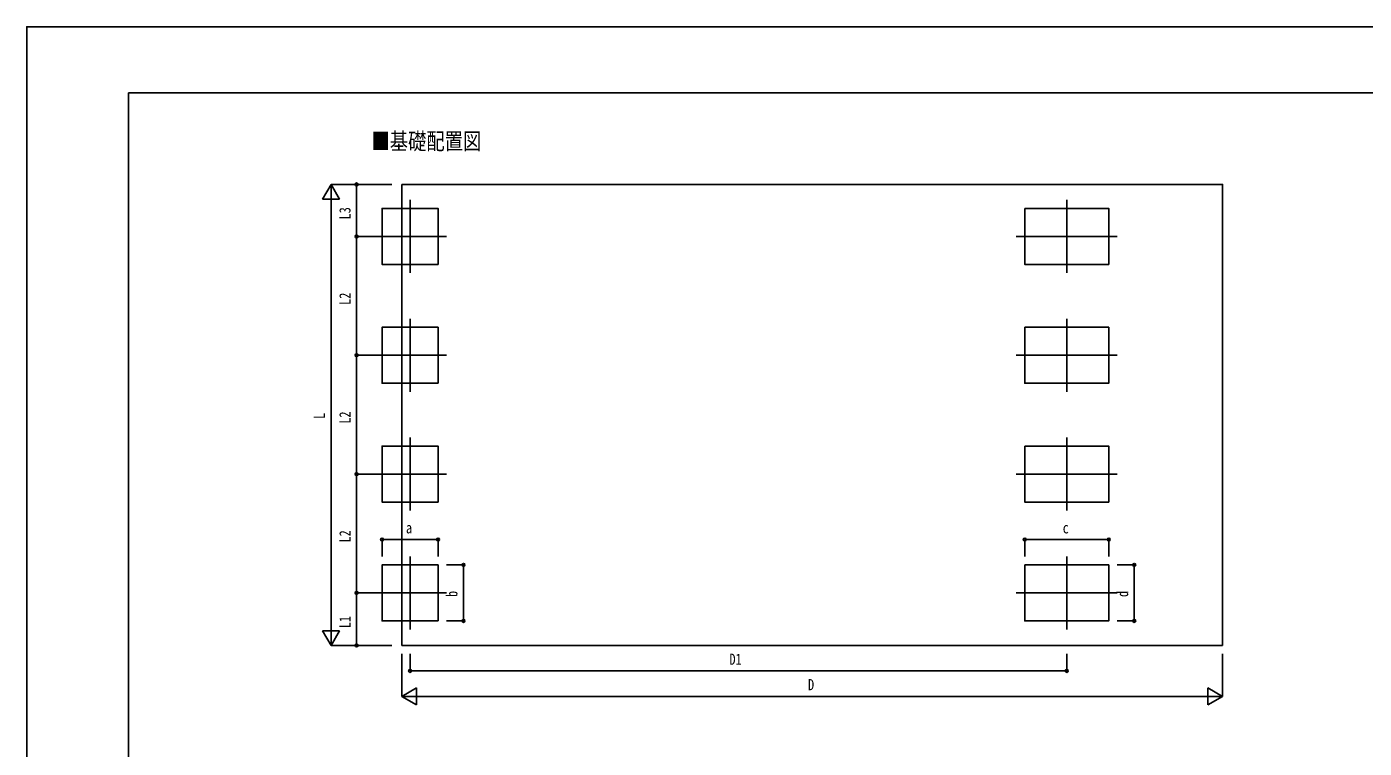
# Model space of a CAD drawing. Units: millimetres, scale not verified. Extents: x -16820 to 16820, y -11880 to 11880.
# Drawn here: x -16820 to -1063, y 3379 to 11880 of the extents above; entities that cross this region are included whole.
import ezdxf
from ezdxf.enums import TextEntityAlignment as Align

# ---------------------------------------------------------------- set-up
doc = ezdxf.new("R2010")
doc.units = ezdxf.units.MM
doc.header["$LTSCALE"] = 50
for name, color, linetype in [('0-2_USER1', 3, 'Continuous'), ('0-3_YKK_12', 2, 'Continuous'), ('0-5_YKK_A1', 4, 'Continuous'), ('0-6_YKK_D', 6, 'Continuous'), ('0-7_YKK_ZWAK', 7, 'Continuous')]:
    doc.layers.add(name, color=color, linetype=linetype)
doc.styles.add('ＭＳ ゴシック', font='')
doc.styles.get('ＭＳ ゴシック').set_extended_font_data('MS Gothic')

msp = doc.modelspace()

# ---------------------------------------------------------------- linework, layer by layer
at = {"layer": '0-3_YKK_12'}
for p, q in [((-12304.42, 9838.84), (-12304.42, 8978.84)), ((-4567.92, 9838.84), (-4567.92, 8978.84)), ((-11874.42, 9408.84), (-12734.42, 9408.84)), ((-3972.92, 9408.84), (-5162.92, 9408.84)), ((-12304.42, 8438.84), (-12304.42, 7578.84)), ((-4567.92, 8438.84), (-4567.92, 7578.84)), ((-11874.42, 8008.84), (-12734.42, 8008.84)), ((-3972.92, 8008.84), (-5162.92, 8008.84)), ((-12304.42, 7038.84), (-12304.42, 6178.84)), ((-4567.92, 7038.84), (-4567.92, 6178.84)), ((-11874.42, 6608.84), (-12734.42, 6608.84)), ((-3972.92, 6608.84), (-5162.92, 6608.84)), ((-12304.42, 5638.84), (-12304.42, 4778.84)), ((-4567.92, 5638.84), (-4567.92, 4778.84)), ((-11874.42, 5208.84), (-12734.42, 5208.84)), ((-3972.92, 5208.84), (-5162.92, 5208.84))]:
    msp.add_line(p, q, dxfattribs=at)
at = {"layer": '0-5_YKK_A1'}
for p, q in [((-12402.92, 10022.02), (-12402.92, 4590.23)), ((-12634.42, 5538.84), (-12634.42, 4878.84)), ((-12402.92, 4590.23), (-2732.92, 4590.23))]:
    msp.add_line(p, q, dxfattribs=at)
msp.add_lwpolyline([(-12402.92, 10022.02), (-2732.92, 10022.02), (-2732.92, 4590.23)], dxfattribs=at)
for points in [[(-11974.42, 9078.84), (-11974.42, 9738.84), (-12634.42, 9738.84), (-12634.42, 9078.84)], [(-5062.92, 9738.84), (-4072.92, 9738.84), (-4072.92, 9078.84), (-5062.92, 9078.84)], [(-11974.42, 7678.84), (-11974.42, 8338.84), (-12634.42, 8338.84), (-12634.42, 7678.84)], [(-5062.92, 8338.84), (-4072.92, 8338.84), (-4072.92, 7678.84), (-5062.92, 7678.84)], [(-11974.42, 6278.84), (-11974.42, 6938.84), (-12634.42, 6938.84), (-12634.42, 6278.84)], [(-5062.92, 6938.84), (-4072.92, 6938.84), (-4072.92, 6278.84), (-5062.92, 6278.84)], [(-11974.42, 4878.84), (-11974.42, 5538.84), (-12634.42, 5538.84), (-12634.42, 4878.84)], [(-5062.92, 5538.84), (-4072.92, 5538.84), (-4072.92, 4878.84), (-5062.92, 4878.84)]]:
    msp.add_lwpolyline(points, close=True, dxfattribs=at)
at = {"layer": '0-6_YKK_D'}
for p, q in [((-13234.42, 10022.02), (-13334.42, 9848.81)), ((-12519.92, 10022.02), (-13235.42, 10022.02)), ((-13234.42, 10022.02), (-13134.42, 9848.81)), ((-13234.42, 10022.02), (-13234.42, 9675.61)), ((-12519.92, 10022.02), (-12935.42, 10022.02)), ((-12934.42, 9408.84), (-12934.42, 10022.02)), ((-13334.42, 9848.81), (-13134.42, 9848.81)), ((-13234.42, 4790.23), (-13234.42, 9822.02)), ((-12735.42, 9408.84), (-12935.42, 9408.84)), ((-12735.42, 9408.84), (-12935.42, 9408.84)), ((-12934.42, 8008.84), (-12934.42, 9408.84)), ((-12735.42, 8008.84), (-12935.42, 8008.84)), ((-12735.42, 8008.84), (-12935.42, 8008.84)), ((-12934.42, 6608.84), (-12934.42, 8008.84)), ((-12735.42, 6608.84), (-12935.42, 6608.84)), ((-12735.42, 6608.84), (-12935.42, 6608.84)), ((-12934.42, 5208.84), (-12934.42, 6608.84)), ((-12634.42, 5638.84), (-12634.42, 5839.84)), ((-11974.42, 5838.84), (-12634.42, 5838.84)), ((-11974.42, 5638.84), (-11974.42, 5839.84)), ((-5062.92, 5638.84), (-5062.92, 5839.84)), ((-4072.92, 5838.84), (-5062.92, 5838.84)), ((-4072.92, 5638.84), (-4072.92, 5839.84)), ((-11874.42, 5538.84), (-11673.42, 5538.84)), ((-11674.42, 4878.84), (-11674.42, 5538.84)), ((-3972.92, 5538.84), (-3771.92, 5538.84)), ((-3772.92, 4878.84), (-3772.92, 5538.84)), ((-12735.42, 5208.84), (-12935.42, 5208.84)), ((-12735.42, 5208.84), (-12935.42, 5208.84)), ((-12934.42, 4590.23), (-12934.42, 5208.84)), ((-13234.42, 4590.23), (-13234.42, 4936.64)), ((-13234.42, 4590.23), (-13334.42, 4763.44)), ((-13134.42, 4763.44), (-13334.42, 4763.44)), ((-13234.42, 4590.23), (-13134.42, 4763.44)), ((-11874.42, 4878.84), (-11673.42, 4878.84)), ((-3972.92, 4878.84), (-3771.92, 4878.84)), ((-12519.92, 4590.23), (-13235.42, 4590.23)), ((-12519.92, 4590.23), (-12935.42, 4590.23)), ((-12402.92, 4490.23), (-12402.92, 3989.23)), ((-12304.42, 4490.23), (-12304.42, 4289.23)), ((-4567.92, 4490.23), (-4567.92, 4289.23)), ((-2732.92, 4490.23), (-2732.92, 3989.23)), ((-12304.42, 4290.23), (-4567.92, 4290.23)), ((-12402.92, 3990.23), (-12229.71, 4090.23)), ((-12402.92, 3990.23), (-12229.71, 3890.23)), ((-12402.92, 3990.23), (-12056.51, 3990.23)), ((-12229.71, 3890.23), (-12229.71, 4090.23)), ((-2932.92, 3990.23), (-12202.92, 3990.23)), ((-2732.92, 3990.23), (-3079.33, 3990.23)), ((-2732.92, 3990.23), (-2906.13, 4090.23)), ((-2906.13, 4090.23), (-2906.13, 3890.23)), ((-2732.92, 3990.23), (-2906.13, 3890.23))]:
    msp.add_line(p, q, dxfattribs=at)
for centre in [(-12934.42, 10022.02), (-12934.42, 9408.84), (-12934.42, 9408.84), (-12934.42, 8008.84), (-12934.42, 8008.84), (-12934.42, 6608.84), (-12934.42, 6608.84), (-12634.42, 5838.84), (-11974.42, 5838.84), (-5062.92, 5838.84), (-4072.92, 5838.84), (-11674.42, 5538.84), (-3772.92, 5538.84), (-12934.42, 5208.84), (-12934.42, 5208.84), (-11674.42, 4878.84), (-3772.92, 4878.84), (-12934.42, 4590.23), (-12304.42, 4290.23), (-4567.92, 4290.23)]:
    msp.add_circle(centre, 17, dxfattribs=at)
at = {"layer": '0-7_YKK_ZWAK'}
for p in [(15580.08, 11100), (-15619.92, -10100)]:
    msp.add_line(p, (-15619.92, 11100), dxfattribs=at)
msp.add_lwpolyline([(-16820, -11880), (16820, -11880), (16820, 11880), (-16820, 11880)], close=True, dxfattribs=at)

# ---------------------------------------------------------------- texts
at = {"layer": '0-2_USER1', "style": 'ＭＳ ゴシック', "width": 0.8}
msp.add_text('■基礎配置図', height=197.9, dxfattribs=at).set_placement((-12759.93, 10373.25), align=Align.BOTTOM_LEFT)
at = {"layer": '0-6_YKK_D', "style": 'ＭＳ ゴシック', "width": 0.8}
for s, p in [('L3', (-12966.42, 9609.83)), ('L2', (-12966.42, 8603.24)), ('L', (-13266.42, 7258.12)), ('L2', (-12966.42, 7203.24)), ('L2', (-12966.42, 5803.24)), ('b', (-11706.42, 5160.84)), ('d', (-3804.92, 5160.84)), ('L1', (-12966.42, 4793.93))]:
    msp.add_text(s, height=132, rotation=90, dxfattribs=at).set_placement(p, align=Align.BOTTOM_LEFT)
for s, p in [('a', (-12352.42, 5870.84)), ('c', (-4615.92, 5870.84)), ('D1', (-8541.77, 4322.23)), ('D', (-7615.92, 4022.23))]:
    msp.add_text(s, height=132, dxfattribs=at).set_placement(p, align=Align.BOTTOM_LEFT)

doc.saveas('drawing.dxf')
